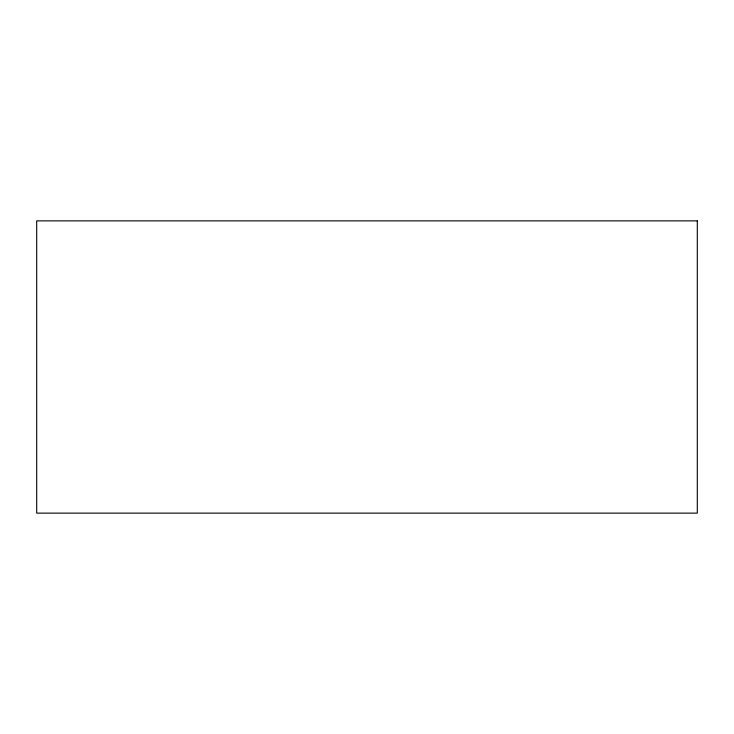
<?xml version="1.0" encoding="UTF-8"?>
<svg xmlns="http://www.w3.org/2000/svg" width="734" height="734" viewBox="0 0 734 734"><rect width="100%" height="100%" fill="white"/><g stroke="black" fill="none" stroke-linecap="round" stroke-linejoin="round"><path stroke-width="1.1" d="M697.3 220.87L36.7 220.87L36.7 513.13L697.3 513.13L697.3 220.87"/></g></svg>
